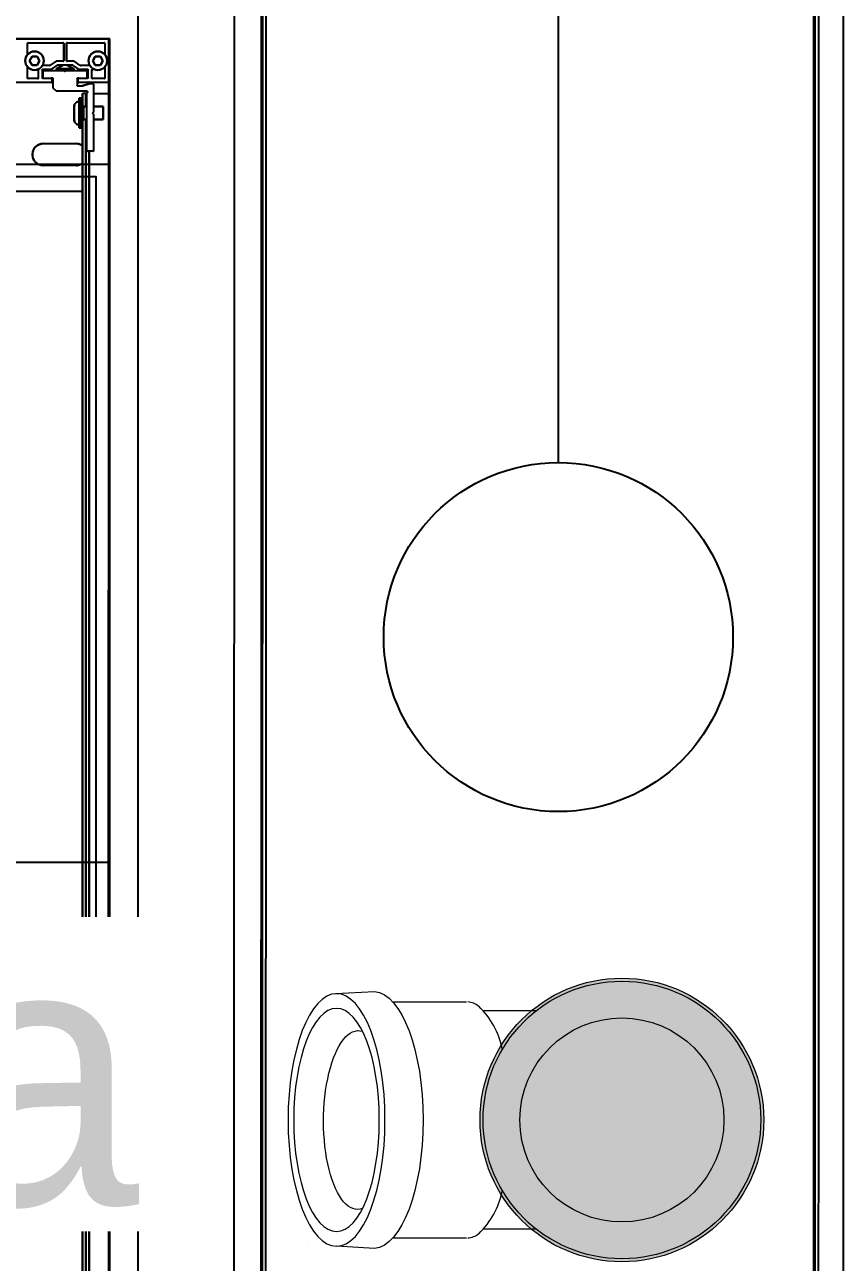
# Model space of a CAD drawing. Header units: centimetres. Extents: x 2191 to 12545, y -680 to 18662.
# Drawn here: x 10865.3 to 10902.8, y 4333.8 to 4390.5 of the extents above; entities that cross this region are included whole.
import ezdxf

# ---------------------------------------------------------------- set-up
doc = ezdxf.new("R2010")
doc.units = ezdxf.units.CM
doc.linetypes.add('prlm_vmc', pattern=[0.282222, 0.141111, -0.141111])
for name, color, linetype in [('B Aménagement intérieur', 252, 'Continuous'), ('B Général', 252, 'Continuous'), ('C ANNOTATIONS-prestations', 252, 'Continuous'), ('F REMPLISSAGE-vert clair', 252, 'Continuous'), ('F REMPLISSAGE-vert foncé', 252, 'Continuous'), ('MTI900_Alu', 252, 'Continuous'), ('prlm-CHAUFF', 4, 'Continuous'), ('prlm-EAU-CHU', 42, 'Continuous'), ('prlm-EAU-EUEV', 25, 'Continuous'), ('prlm-GT', 242, 'Continuous'), ('prlm-VMC', 93, 'Continuous')]:
    doc.layers.add(name, color=color, linetype=linetype)
doc.layers.add('prlm-ELEC-CFO', color=1, linetype='Continuous', lineweight=25)
doc.styles.add('prlm-chauff', font='trebucbi.ttf', dxfattribs={"height": 18})
doc.styles.add('prlm-elec-cfo', font='comic.ttf', dxfattribs={"height": 12})

# ---------------------------------------------------------------- blocks, each defined once
blk = doc.blocks.new('B 70.Gaine 150_70')
at = {"layer": 'B Général', "linetype": 'Continuous', "flags": 128}
for points in [[(-70, 36.305), (19.5, 36.305), (19.5, -2.715), (-70, -2.715)], [(-70, -2.7), (-70, 36.3), (19.5, 36.3), (19.5, -2.7)]]:
    blk.add_lwpolyline(points, close=True, dxfattribs=at)
at = {"layer": 'C ANNOTATIONS-prestations'}
for p, q in [((12.5, -1.515), (12.5, 5.285)), ((17.5, -0.085), (17.5, 2.485)), ((19.5, 1.155), (19.5, -2.685)), ((17.68, 0.545), (17.68, 0.975)), ((17.71, 1.005), (18.217, 1.005)), ((18.3, 0.8), (18.5, 0.916)), ((18.3, 0.57), (18.3, 0.8)), ((18.5, 0.454), (18.3, 0.57)), ((18.5, 0.916), (18.7, 0.8)), ((18.7, 0.57), (18.5, 0.454)), ((18.7, 0.8), (18.7, 0.57)), ((18.783, 1.005), (19.29, 1.005)), ((19.32, 0.975), (19.32, -0.625)), ((13.7, -1.215), (13.7, 0.285)), ((14.7, 0.285), (14.7, -1.215)), ((17.7, 0.305), (17.7, -0.085)), ((18.03, 0.515), (17.71, 0.515)), ((18.07, 0.335), (17.73, 0.335)), ((17.73, 0.285), (18.02, 0.285)), ((18.05, 0.255), (18.05, -0.665)), ((18.1, -0.065), (18.1, 0.305)), ((18.28, -0.001), (18.28, 0.321)), ((17.25, -0.165), (17.1, -0.315)), ((17.1, -1.715), (17.1, -0.315)), ((17.25, -0.165), (17.67, -0.165)), ((17.67, -0.115), (17.53, -0.115)), ((17.7, -0.135), (17.7, -0.085)), ((18.127, -0.315), (18.05, -0.315)), ((18.05, -0.392), (18.171, -0.392)), ((18.295, -0.357), (18.1, -0.065)), ((18.127, -0.315), (18.127, -1.115)), ((18.3, -0.615), (18.127, -0.315)), ((18.48, -0.311), (18.285, -0.018)), ((18.3, -1.056), (18.3, -0.374)), ((18.48, -0.625), (18.48, -0.311)), ((18.05, -0.665), (18, -0.715)), ((18, -0.715), (18.05, -0.765)), ((18.05, -0.765), (18.05, -1.685)), ((18.05, -1.038), (18.171, -1.038)), ((18.05, -1.115), (18.127, -1.115)), ((18.105, -1.357), (18.295, -1.073)), ((18.127, -1.115), (18.3, -0.815)), ((18.285, -1.412), (18.475, -1.127)), ((18.48, -1.11), (18.48, -0.805)), ((19.29, -0.655), (18.51, -0.655)), ((18.51, -0.775), (19.29, -0.775)), ((19.32, -0.805), (19.32, -2.505)), ((15.8, -1.665), (-66.3, -1.665)), ((15.75, -1.515), (-66.25, -1.515)), ((16.78, -1.365), (15.42, -1.365)), ((15.42, -1.365), (15.42, -1.465)), ((16.78, -1.465), (15.42, -1.465)), ((15.42, -1.465), (15.42, -1.515)), ((15.7, -1.465), (15.8, -1.565)), ((16.425, -1.135), (15.775, -1.135)), ((15.8, -1.565), (16.4, -1.565)), ((15.8, -1.565), (15.8, -1.715)), ((16.4, -1.565), (16.5, -1.465)), ((16.4, -1.715), (16.4, -1.565)), ((17, -1.665), (16.4, -1.665)), ((17, -1.515), (16.45, -1.515)), ((16.78, -1.465), (16.78, -1.365)), ((16.78, -1.515), (16.78, -1.465)), ((17, -1.665), (17, -1.515)), ((17, -1.665), (17, -1.715)), ((17.35, -1.295), (17.35, -1.51)), ((17.448, -1.81), (17.352, -1.52)), ((17.67, -1.265), (17.38, -1.265)), ((17.5, -2.685), (17.5, -1.345)), ((17.53, -1.315), (17.67, -1.315)), ((17.7, -1.345), (17.7, -1.295)), ((17.7, -1.345), (17.7, -1.735)), ((18.1, -1.735), (18.1, -1.374)), ((18.28, -1.851), (18.28, -1.429)), ((14.35, -1.815), (-64.85, -1.815)), ((14.35, -1.985), (14.35, -1.745)), ((14.38, -1.715), (17.04, -1.715)), ((16.05, -2.015), (14.38, -2.015)), ((15.8, -2.015), (15.8, -2.465)), ((16.05, -2.015), (16.1, -1.965)), ((16.1, -1.965), (16.15, -2.015)), ((17.42, -2.015), (16.15, -2.015)), ((16.4, -2.465), (16.4, -2.015)), ((17, -2.015), (17, -2.715)), ((17.45, -1.985), (17.45, -1.82)), ((17.68, -2.505), (17.68, -1.975)), ((17.71, -1.945), (18.056, -1.945)), ((18.02, -1.715), (17.73, -1.715)), ((17.73, -1.765), (18.07, -1.765)), ((18.3, -2.1), (18.5, -1.984)), ((18.3, -2.33), (18.3, -2.1)), ((18.5, -1.984), (18.7, -2.1)), ((18.7, -2.1), (18.7, -2.33)), ((17, -2.715), (-67.5, -2.715)), ((16.4, -2.465), (15.8, -2.465)), ((17.53, -2.715), (17, -2.715)), ((19.47, -2.715), (17.53, -2.715)), ((18.217, -2.535), (17.71, -2.535)), ((18.5, -2.446), (18.3, -2.33)), ((18.7, -2.33), (18.5, -2.446)), ((19.29, -2.535), (18.783, -2.535)), ((19.5, -2.715), (19.47, -2.715)), ((19.5, -2.685), (19.5, -2.715)), ((75, -35), (-75, -35))]:
    blk.add_line(p, q, dxfattribs=at)
at = {"layer": 'C ANNOTATIONS-prestations', "flags": 128}
for points in [[(14.7, 0.285, 0.414214), (14.2, 0.785, 0.414214), (13.7, 0.285)], [(17.71, 1.005, 0.198912), (17.689, 0.996, 0.198912), (17.68, 0.975)], [(18.22, 1.005, 0.01196), (18.219, 1.005, 0.01196), (18.217, 1.005)], [(18.783, 1.005, 0.01196), (18.781, 1.005, 0.01196), (18.78, 1.005)], [(19.32, 0.975, 0.198912), (19.311, 0.996, 0.198912), (19.29, 1.005)], [(17.68, 0.545, 0.198912), (17.689, 0.524, 0.198912), (17.71, 0.515)], [(17.73, 0.335, 0.198912), (17.709, 0.326, 0.198912), (17.7, 0.305)], [(17.73, 0.285, 0.198912), (17.709, 0.276, 0.198912), (17.7, 0.255)], [(18.05, 0.255, 0.198912), (18.041, 0.276, 0.198912), (18.02, 0.285)], [(18.03, 0.515, 0.095961), (18.068, 0.522, 0.095961), (18.099, 0.543)], [(18.1, 0.305, 0.198912), (18.091, 0.326, 0.198912), (18.07, 0.335)], [(17.5, -0.085, 0.198912), (17.509, -0.106, 0.198912), (17.53, -0.115)], [(17.67, -0.115, 0.198912), (17.691, -0.106, 0.198912), (17.7, -0.085)], [(17.67, -0.165, 0.198912), (17.691, -0.156, 0.198912), (17.7, -0.135)], [(18.28, -0.001, 0.073633), (18.281, -0.01, 0.073633), (18.285, -0.018)], [(18.3, -0.374, 0.073633), (18.299, -0.365, 0.073633), (18.295, -0.357)], [(18.295, -1.073, 0.073633), (18.299, -1.065, 0.073633), (18.3, -1.056)], [(18.475, -1.127, 0.073633), (18.479, -1.119, 0.073633), (18.48, -1.11)], [(18.48, -0.625, 0.198912), (18.489, -0.646, 0.198912), (18.51, -0.655)], [(18.51, -0.775, 0.198912), (18.489, -0.784, 0.198912), (18.48, -0.805)], [(19.29, -0.655, 0.198912), (19.311, -0.646, 0.198912), (19.32, -0.625)], [(19.32, -0.805, 0.198912), (19.311, -0.784, 0.198912), (19.29, -0.775)], [(13.7, -1.215, 0.080612), (13.726, -1.373, 0.080612), (13.8, -1.515)], [(14.6, -1.515, 0.080612), (14.674, -1.373, 0.080612), (14.7, -1.215)], [(15.775, -1.135, 0.218554), (15.623, -1.205, 0.218554), (15.577, -1.365)], [(15.577, -1.36, 0.003145), (15.576, -1.362, 0.003145), (15.576, -1.365)], [(16.623, -1.365, 0.218554), (16.577, -1.205, 0.218554), (16.425, -1.135)], [(16.624, -1.365, 0.003145), (16.624, -1.362, 0.003145), (16.623, -1.36)], [(17.38, -1.265, 0.198912), (17.359, -1.274, 0.198912), (17.35, -1.295)], [(17.35, -1.51, 0.040241), (17.35, -1.515, 0.040241), (17.352, -1.52)], [(17.53, -1.315, 0.198912), (17.509, -1.324, 0.198912), (17.5, -1.345)], [(17.7, -1.295, 0.198912), (17.691, -1.274, 0.198912), (17.67, -1.265)], [(17.7, -1.345, 0.198912), (17.691, -1.324, 0.198912), (17.67, -1.315)], [(17.7, -1.685, 0.198912), (17.709, -1.706, 0.198912), (17.73, -1.715)], [(18.02, -1.715, 0.198912), (18.041, -1.706, 0.198912), (18.05, -1.685)], [(18.105, -1.357, 0.073633), (18.101, -1.365, 0.073633), (18.1, -1.374)], [(18.285, -1.412, 0.073633), (18.281, -1.42, 0.073633), (18.28, -1.429)], [(14.38, -1.715, 0.198912), (14.359, -1.724, 0.198912), (14.35, -1.745)], [(14.35, -1.985, 0.198912), (14.359, -2.006, 0.198912), (14.38, -2.015)], [(17.04, -1.715, 0.414214), (17.07, -1.745, 0.414214), (17.1, -1.715)], [(17.42, -2.015, 0.198912), (17.441, -2.006, 0.198912), (17.45, -1.985)], [(17.45, -1.82, 0.040241), (17.45, -1.815, 0.040241), (17.448, -1.81)], [(17.71, -1.945, 0.198912), (17.689, -1.954, 0.198912), (17.68, -1.975)], [(17.7, -1.735, 0.198912), (17.709, -1.756, 0.198912), (17.73, -1.765)], [(18.14, -1.99, 0.123554), (18.104, -1.957, 0.123554), (18.056, -1.945)], [(18.07, -1.765, 0.198912), (18.091, -1.756, 0.198912), (18.1, -1.735)], [(17.5, -2.685, 0.198912), (17.509, -2.706, 0.198912), (17.53, -2.715)], [(17.68, -2.505, 0.198912), (17.689, -2.526, 0.198912), (17.71, -2.535)], [(18.217, -2.535, 0.01196), (18.219, -2.535, 0.01196), (18.22, -2.535)], [(18.78, -2.535, 0.01196), (18.781, -2.535, 0.01196), (18.783, -2.535)], [(19.29, -2.535, 0.198912), (19.311, -2.526, 0.198912), (19.32, -2.505)], [(19.47, -2.715, 0.198912), (19.491, -2.706, 0.198912), (19.5, -2.685)]]:
    blk.add_lwpolyline(points, format="xyb", dxfattribs=at)
at = {"layer": 'C ANNOTATIONS-prestations'}
for centre in [(18.5, 0.685), (18.5, -2.215)]:
    blk.add_circle(centre, 0.425, dxfattribs=at)
blk = doc.blocks.new('xi.thema+')
at = {"layer": 'prlm-CHAUFF', "color": 7, "linetype": 'prlm_vmc', "ltscale": 30}
for points in [[(-27.9, 0), (-27.9, 34.4)], [(27.9, 0), (27.9, 34.4)]]:
    blk.add_lwpolyline(points, dxfattribs=at)
at = {"layer": 'prlm-CHAUFF', "color": 0}
blk.add_lwpolyline([(-20.9, 0), (-20.9, 34.4), (20.9, 34.4), (20.9, 0)], close=True, dxfattribs=at)
for radius in [6.25, 4]:
    blk.add_circle((0, 13), radius, dxfattribs=at)
at = {"layer": 'prlm-CHAUFF', "color": 0, "insert": (0, 25.539), "char_height": 8, "width": 7.19706, "attachment_point": 5, "style": 'prlm-chauff'}
blk.add_mtext('thema+', dxfattribs=at)
blk = doc.blocks.new('B 70.MTI900_Alu_390')
at = {"layer": 'MTI900_Alu', "color": 1, "linetype": 'Continuous'}
for p, q in [((-4.225, 0), (4.225, 0)), ((4.278, 0), (4.225, 0)), ((4.225, -0.07), (4.225, 0)), ((4.472, 0), (4.278, 0)), ((4.475, 0), (4.472, 0)), ((4.475, -0.003), (4.475, 0)), ((4.105, -0.025), (4.165, -0.025)), ((4.105, -0.025), (4.105, -0.07)), ((4.165, -0.07), (4.165, -0.025)), ((4.275, -0.003), (4.275, -0.137)), ((4.293, -0.021), (4.293, -0.074)), ((4.3467, -0.018), (4.296, -0.018)), ((4.355, -0.0385), (4.375, -0.0269)), ((4.355, -0.0615), (4.355, -0.0385)), ((4.375, -0.0269), (4.395, -0.0385)), ((4.395, -0.0385), (4.395, -0.0615)), ((4.454, -0.018), (4.4033, -0.018)), ((4.457, -0.191), (4.457, -0.021)), ((4.475, -0.387), (4.475, -0.003)), ((-4.105, -0.105), (4.105, -0.105)), ((-3.96, -0.09), (3.96, -0.09)), ((3.96, -0.073), (3.96, -0.097)), ((4.13, -0.07), (3.963, -0.07)), ((3.963, -0.1), (4.229, -0.1)), ((4.105, -0.1), (4.105, -0.115)), ((4.135, -0.075), (4.13, -0.07)), ((4.14, -0.07), (4.135, -0.075)), ((4.267, -0.07), (4.14, -0.07)), ((4.165, -0.115), (4.165, -0.1)), ((4.165, -0.105), (4.225, -0.105)), ((4.225, -0.105), (4.225, -0.1)), ((4.225, -0.105), (4.225, -0.12)), ((4.235, -0.1), (4.235, -0.24)), ((4.2602, -0.1195), (4.2698, -0.0905)), ((4.27, -0.0895), (4.27, -0.073)), ((4.295, -0.137), (4.295, -0.098)), ((4.296, -0.077), (4.3306, -0.077)), ((4.298, -0.095), (4.332, -0.095)), ((4.327, -0.1), (4.298, -0.1)), ((4.33, -0.195), (4.33, -0.103)), ((4.335, -0.098), (4.335, -0.1341)), ((4.353, -0.0864), (4.353, -0.1286)), ((4.375, -0.0731), (4.355, -0.0615)), ((4.395, -0.0615), (4.375, -0.0731)), ((-4.1, -0.12), (4.1, -0.12)), ((3.775, -0.12), (3.775, -0.8)), ((3.895, -0.15), (3.895, -0.3)), ((3.995, -0.3), (3.995, -0.15)), ((4.067, -0.12), (4.067, -0.125)), ((4.067, -0.125), (4.203, -0.125)), ((4.067, -0.125), (4.067, -0.135)), ((4.067, -0.135), (4.203, -0.135)), ((4.105, -0.115), (4.095, -0.125)), ((4.1025, -0.158), (4.1675, -0.158)), ((4.165, -0.115), (4.105, -0.115)), ((4.175, -0.125), (4.165, -0.115)), ((4.17, -0.12), (4.225, -0.12)), ((4.203, -0.125), (4.203, -0.12)), ((4.203, -0.135), (4.203, -0.125)), ((4.26, -0.142), (4.26, -0.1205)), ((4.292, -0.145), (4.263, -0.145)), ((4.278, -0.14), (4.292, -0.14)), ((4.295, -0.137), (4.295, -0.142)), ((4.3377, -0.16), (4.33, -0.16)), ((4.33, -0.1677), (4.3421, -0.1677)), ((4.3355, -0.1358), (4.3545, -0.1642)), ((4.3377, -0.16), (4.3377, -0.24)), ((4.355, -0.19), (4.3377, -0.16)), ((4.3535, -0.1303), (4.3725, -0.1588)), ((4.355, -0.1659), (4.355, -0.2341)), ((4.373, -0.1605), (4.373, -0.191)), ((4.33, -0.195), (4.325, -0.2)), ((4.325, -0.2), (4.33, -0.205)), ((4.33, -0.297), (4.33, -0.205)), ((4.3377, -0.24), (4.355, -0.21)), ((4.373, -0.209), (4.373, -0.2404)), ((4.454, -0.194), (4.376, -0.194)), ((4.376, -0.206), (4.454, -0.206)), ((4.457, -0.369), (4.457, -0.209)), ((4.235, -0.24), (4.25, -0.255)), ((4.25, -0.255), (4.292, -0.255)), ((4.275, -0.263), (4.275, -0.52)), ((4.292, -0.26), (4.278, -0.26)), ((4.295, -0.258), (4.295, -0.263)), ((4.295, -0.302), (4.295, -0.263)), ((4.33, -0.2323), (4.3421, -0.2323)), ((4.33, -0.24), (4.3377, -0.24)), ((4.3545, -0.2358), (4.335, -0.265)), ((4.335, -0.265), (4.335, -0.302)), ((4.353, -0.2714), (4.353, -0.3036)), ((4.373, -0.2404), (4.3535, -0.2697)), ((4.293, -0.326), (4.293, -0.369)), ((4.328, -0.323), (4.296, -0.323)), ((4.298, -0.3), (4.327, -0.3)), ((4.332, -0.305), (4.298, -0.305)), ((4.355, -0.3285), (4.375, -0.3169)), ((4.355, -0.3515), (4.355, -0.3285)), ((4.375, -0.3169), (4.395, -0.3285)), ((4.395, -0.3285), (4.395, -0.3515)), ((4.296, -0.372), (4.3467, -0.372)), ((4.375, -0.3631), (4.355, -0.3515)), ((4.395, -0.3515), (4.375, -0.3631)), ((4.4033, -0.372), (4.454, -0.372))]:
    blk.add_line(p, q, dxfattribs=at)
for centre in [(4.375, -0.05), (4.375, -0.34)]:
    blk.add_circle(centre, 0.0425, dxfattribs=at)
for centre, radius, start, end in [((4.278, -0.003), 0.003, 90, 180), ((4.472, -0.003), 0.003, 0, 90), ((4.296, -0.021), 0.003, 90, 180), ((4.3467, -0.021), 0.003, 84.5182, 90), ((4.4033, -0.021), 0.003, 90, 95.4818), ((4.454, -0.021), 0.003, 0, 90), ((3.963, -0.073), 0.003, 90, 180), ((3.963, -0.097), 0.003, 180, 270), ((4.232, -0.1), 0.003, 0, 180), ((4.267, -0.073), 0.003, 0, 90), ((4.267, -0.0895), 0.003, 341.5651, 0), ((4.296, -0.074), 0.003, 180, 270), ((4.298, -0.098), 0.003, 90, 180), ((4.298, -0.103), 0.003, 90, 180), ((4.327, -0.103), 0.003, 0, 90), ((4.3306, -0.067), 0.01, 270, 326.3475), ((4.332, -0.098), 0.003, 0, 90), ((3.945, -0.15), 0.05, 143.1301, 180), ((3.945, -0.15), 0.05, 0, 36.8699), ((4.1025, -0.138), 0.02, 171.3731, 270), ((4.1025, -0.133), 0.02, 185.7392, 187.1808), ((4.1675, -0.138), 0.02, 270, 8.6269), ((4.1675, -0.133), 0.02, 352.8192, 354.2608), ((4.263, -0.1205), 0.003, 161.5651, 180), ((4.263, -0.142), 0.003, 180, 270), ((4.278, -0.137), 0.003, 180, 270), ((4.292, -0.137), 0.003, 270, 0), ((4.292, -0.142), 0.003, 270, 0), ((4.338, -0.1341), 0.003, 180, 213.6901), ((4.356, -0.1286), 0.003, 180, 213.6901), ((4.352, -0.1659), 0.003, 0, 33.6901), ((4.37, -0.1605), 0.003, 0, 33.6901), ((4.376, -0.191), 0.003, 180, 270), ((4.376, -0.209), 0.003, 90, 180), ((4.454, -0.191), 0.003, 270, 0), ((4.454, -0.209), 0.003, 0, 90), ((4.278, -0.263), 0.003, 90, 180), ((4.292, -0.258), 0.003, 0, 90), ((4.292, -0.263), 0.003, 0, 90), ((4.356, -0.2714), 0.003, 146.3099, 180), ((4.352, -0.2341), 0.003, 326.3099, 0), ((3.945, -0.3), 0.05, 180, 0), ((4.296, -0.326), 0.003, 90, 180), ((4.298, -0.297), 0.003, 180, 270), ((4.298, -0.302), 0.003, 180, 270), ((4.327, -0.297), 0.003, 270, 0), ((4.328, -0.333), 0.01, 46.149, 90), ((4.332, -0.302), 0.003, 270, 0), ((4.296, -0.369), 0.003, 180, 270), ((4.3467, -0.369), 0.003, 270, 275.4818), ((4.4033, -0.369), 0.003, 264.5182, 270), ((4.454, -0.369), 0.003, 270, 0)]:
    blk.add_arc(centre, radius, start, end, dxfattribs=at)
blk = doc.blocks.new('xi.uta-yzen-d')
at = {"layer": 'prlm-CHAUFF', "ltscale": 50}
for points in [[(0, 30), (0, 0), (39, 0), (39, 30)], [(0.571, 29.429), (0.571, 0.571), (38.429, 0.571), (38.429, 29.429)]]:
    blk.add_lwpolyline(points, close=True, dxfattribs=at)
blk = doc.blocks.new('xi.chu')
at = {"layer": 'prlm-EAU-EUEV', "linetype": 'ByBlock', "lineweight": 5}
blk.add_hatch(color=0, dxfattribs=at).paths.add_polyline_path([(6.5, 0, 1), (-6.5, 0, 1)])
at = {"layer": 'prlm-EAU-EUEV', "color": 0, "linetype": 'ByBlock', "lineweight": 5}
blk.add_circle((0, 0), 6.5, dxfattribs=at)
blk = doc.blocks.new('xi.ccev1')
at = {"layer": 'prlm-EAU-CHU', "color": 0, "lineweight": 13}
for p, q in [((-5, -3.931), (-5, -6.323)), ((5, -3.931), (5, -6.323)), ((-5.41, -10.463), (-5.41, -7.114)), ((5.41, -7.114), (5.41, -10.463)), ((-5.799, -13.123), (-5.89, -11.331)), ((5.89, -11.331), (5.789, -13.073)), ((5.776, -14.402), (5.776, -14.404))]:
    blk.add_line(p, q, dxfattribs=at)
for radius in [6.36, 4.675]:
    blk.add_circle((0, 0), radius, dxfattribs=at)
for centre, radius, start, end in [((-2.54, -9.094), 3.683, 101.224, 136.493), ((2.54, -9.094), 3.683, 43.507, 78.776), ((-4.475, -7.136), 0.936, 141.8741, 175.3395), ((4.475, -7.136), 0.936, 4.6605, 38.1259)]:
    blk.add_arc(centre, radius, start, end, dxfattribs=at)
at = {"layer": 'prlm-EAU-CHU', "color": 0, "lineweight": 13, "extrusion": (0, 0, -1)}
for centre, major_axis, ratio, start_param, end_param in [((0, -11.414), (-5.894, 0), 0.391508, 0.036281, 3.105311), ((0.001, -12.093), (-4.098, 0.028), 0.383971, 2.986035, 6.398097)]:
    blk.add_ellipse(centre, major_axis=major_axis, ratio=ratio, start_param=start_param, end_param=end_param, dxfattribs=at)
for major_axis, ratio in [((5.789, 0), 0.383426), ((5.115, 0), 0.383329)]:
    blk.add_ellipse((0, -13.073), major_axis=major_axis, ratio=ratio, dxfattribs=at)

msp = doc.modelspace()

# ---------------------------------------------------------------- linework, layer by layer
at = {"layer": 'B Aménagement intérieur', "linetype": 'Continuous'}
for p, q in [((10901.506, 4448.395), (10901.516, 4300.384)), ((10876.206, 4300.368), (10876.224, 4396.88)), ((10869.223, 4389.88), (10830.153, 4389.88)), ((10869.206, 4300.369), (10869.223, 4389.88))]:
    msp.add_line(p, q, dxfattribs=at)
at = {"layer": 'F REMPLISSAGE-vert clair'}
for p, q in [((10902.806, 4449.695), (10902.816, 4300.384)), ((10874.906, 4300.368), (10874.924, 4395.58)), ((10870.506, 4300.369), (10870.523, 4391.18))]:
    msp.add_line(p, q, dxfattribs=at)
at = {"layer": 'F REMPLISSAGE-vert foncé'}
for p, q in [((10902.806, 4449.695), (10902.816, 4300.384)), ((10874.906, 4300.368), (10874.924, 4395.58)), ((10870.506, 4300.369), (10870.523, 4391.18))]:
    msp.add_line(p, q, dxfattribs=at)
at = {"layer": 'F REMPLISSAGE-vert foncé', "linetype": 'Continuous'}
for p, q in [((10901.506, 4448.395), (10901.516, 4300.384)), ((10876.206, 4300.368), (10876.224, 4396.88)), ((10869.223, 4389.88), (10830.153, 4389.88)), ((10869.206, 4300.369), (10869.223, 4389.88))]:
    msp.add_line(p, q, dxfattribs=at)
at = {"layer": 'prlm-GT', "ltscale": 25}
msp.add_lwpolyline([(10837.125, 4448.392), (10901.48, 4448.396), (10901.461, 4300.384), (10876.151, 4300.368), (10876.17, 4396.88), (10837.099, 4396.88)], close=True, dxfattribs=at)
at = {"layer": 'prlm-VMC'}
msp.add_lwpolyline([(10830.099, 4405.245), (10889.763, 4405.245), (10889.763, 4370.465)], dxfattribs=at)
msp.add_circle((10889.763, 4362.465), 8, dxfattribs=at)

# ---------------------------------------------------------------- block references
at = {"layer": 'B Aménagement intérieur', "rotation": 90}
msp.add_blockref('B 70.Gaine 150_70', (10866.453, 4370.38), dxfattribs=at)
at = {"layer": 'prlm-CHAUFF', "xscale": -9.999999999999975, "yscale": 9.999999999999975, "zscale": 9.999999999999975, "rotation": 270.0001153397708}
msp.add_blockref('B 70.MTI900_Alu_390', (10869.168, 4345.13), dxfattribs=at)
at = {"layer": 'prlm-CHAUFF', "ltscale": 25, "rotation": 89.98928959481609}
msp.add_blockref('xi.uta-yzen-d', (10869.16, 4345.124), dxfattribs=at)
at = {"layer": 'prlm-CHAUFF', "rotation": 90.0001899573424}
msp.add_blockref('xi.thema+', (10869.16, 4324.224), dxfattribs=at)
at = {"layer": 'prlm-EAU-CHU', "ltscale": 25, "rotation": 270}
msp.add_blockref('xi.ccev1', (10892.676, 4340.33), dxfattribs=at)
at = {"layer": 'prlm-EAU-EUEV', "ltscale": 25}
msp.add_blockref('xi.chu', (10892.676, 4340.33), dxfattribs=at)

# ---------------------------------------------------------------- next in the draw order: texts
at = {"layer": 'prlm-ELEC-CFO', "lineweight": 20, "char_height": 12, "attachment_point": 5, "line_spacing_factor": 0.8, "style": 'prlm-elec-cfo', "bg_fill": 3, "box_fill_scale": 1.1, "bg_fill_color": 256, "bg_fill_transparency": 0}
for s, insert in [('ch', (10856.188, 4364.669)), ('uta', (10859.402, 4342.342))]:
    msp.add_mtext(s, dxfattribs=dict(at, insert=insert))

# ---------------------------------------------------------------- next in the draw order: linework, layer by layer
at = {"layer": 'prlm-GT', "ltscale": 25}
msp.add_lwpolyline([(10837.338, 4447.514), (10901.693, 4447.518), (10901.674, 4299.506), (10876.364, 4299.49), (10876.383, 4396.001), (10837.311, 4396.001)], close=True, dxfattribs=at)

doc.saveas('drawing.dxf')
